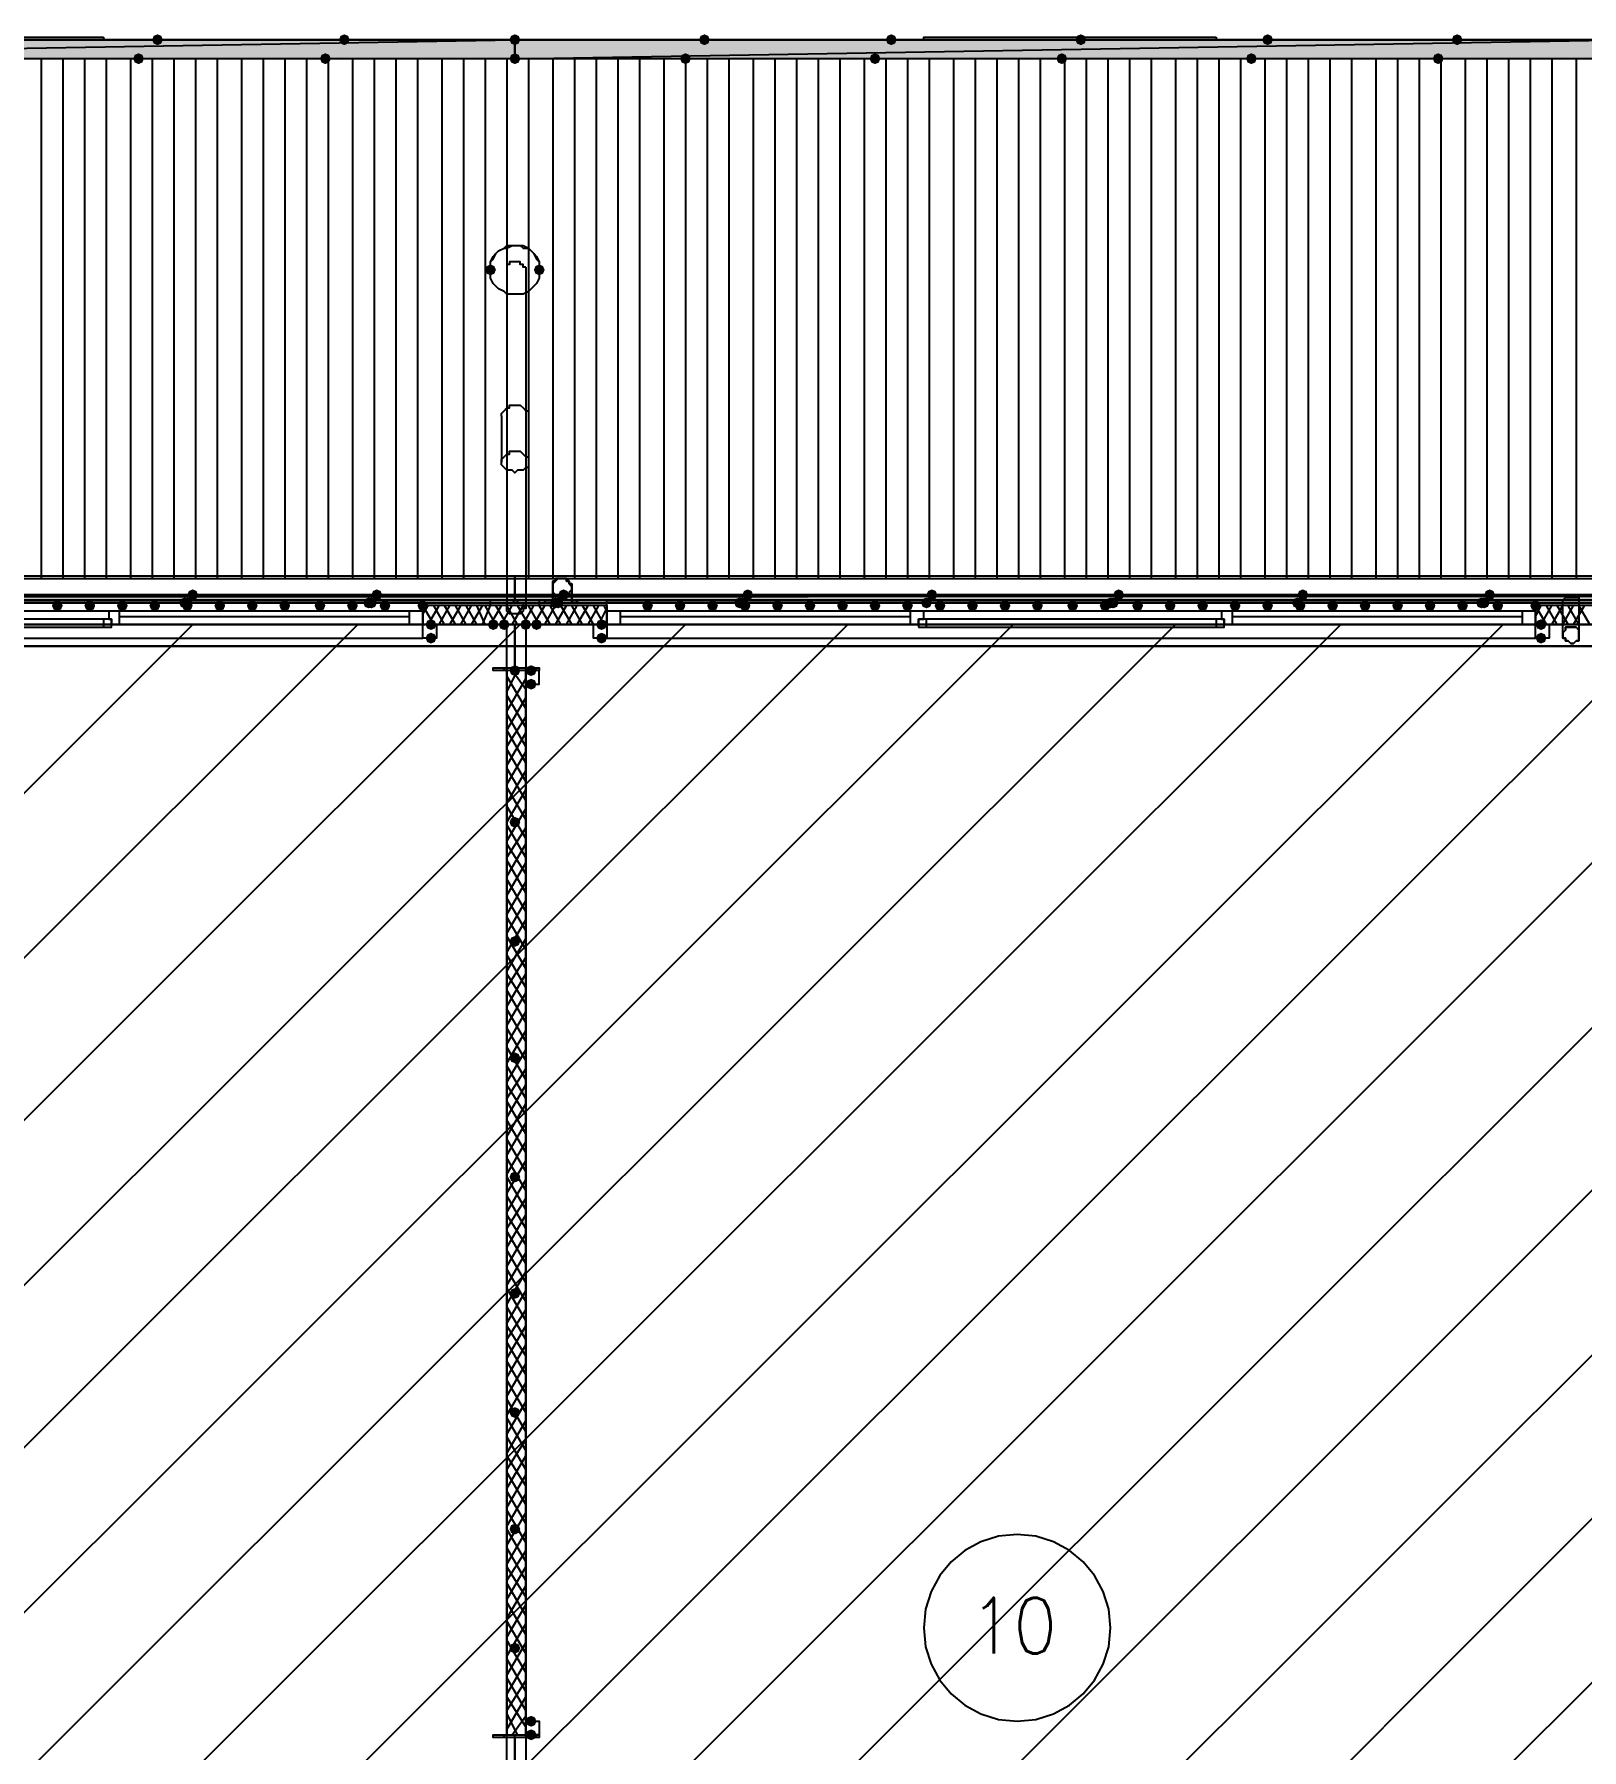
# Model space of a CAD drawing. Header units: millimetres. Extents: x 0 to 420, y 0 to 297.
# Drawn here: x 303.89 to 328.08, y 219.01 to 245.83 of the extents above; entities that cross this region are included whole.
import ezdxf

# ---------------------------------------------------------------- set-up
doc = ezdxf.new("R2010")
doc.units = ezdxf.units.MM
doc.layers.get('0').update_dxf_attribs({"linetype": 'CONTINUOUS'})
doc.styles.get("Standard").update_dxf_attribs({"font": 'STANDARD'})

msp = doc.modelspace()

# ---------------------------------------------------------------- hatches: boundary and pattern name
at = {"true_color": 0x000007}
h = msp.add_hatch(color=0, dxfattribs=at)
h.paths.add_polyline_path([(311.404, 245.448667), (294.005, 245.448667), (311.404, 245.745)], flags=0)
h.paths.add_polyline_path([(294.005, 245.448667), (311.404, 245.745), (294.005, 245.745)], flags=0)
at = {"true_color": 0x0000fe}
for points in [[(305.900667, 245.745), (305.875796, 245.685204), (305.816, 245.660333), (305.756204, 245.685204), (305.731333, 245.745), (305.756204, 245.804796), (305.816, 245.829667), (305.875796, 245.804796)], [(308.821667, 245.745), (308.796796, 245.685204), (308.737, 245.660333), (308.677204, 245.685204), (308.652333, 245.745), (308.677204, 245.804796), (308.737, 245.829667), (308.796796, 245.804796)], [(311.488667, 245.745), (311.463796, 245.685204), (311.404, 245.660333), (311.344204, 245.685204), (311.319333, 245.745), (311.344204, 245.804796), (311.404, 245.829667), (311.463796, 245.804796)], [(311.488667, 245.745), (311.463796, 245.685204), (311.404, 245.660333), (311.344204, 245.685204), (311.319333, 245.745), (311.344204, 245.804796), (311.404, 245.829667), (311.463796, 245.804796)], [(314.452, 245.745), (314.427129, 245.685204), (314.367333, 245.660333), (314.307538, 245.685204), (314.282667, 245.745), (314.307537, 245.804796), (314.367333, 245.829667), (314.427129, 245.804796)], [(317.373, 245.745), (317.348129, 245.685204), (317.288333, 245.660333), (317.228538, 245.685204), (317.203667, 245.745), (317.228537, 245.804796), (317.288333, 245.829667), (317.348129, 245.804796)], [(320.336333, 245.745), (320.311462, 245.685204), (320.251667, 245.660333), (320.191871, 245.685204), (320.167, 245.745), (320.191871, 245.804796), (320.251667, 245.829667), (320.311462, 245.804796)], [(323.257333, 245.745), (323.232462, 245.685204), (323.172667, 245.660333), (323.112871, 245.685204), (323.088, 245.745), (323.112871, 245.804796), (323.172667, 245.829667), (323.232462, 245.804796)], [(326.220667, 245.745), (326.195796, 245.685204), (326.136, 245.660333), (326.076204, 245.685204), (326.051333, 245.745), (326.076204, 245.804796), (326.136, 245.829667), (326.195796, 245.804796)], [(305.604333, 245.448667), (305.579462, 245.388871), (305.519667, 245.364), (305.459871, 245.388871), (305.435, 245.448667), (305.459871, 245.508462), (305.519667, 245.533333), (305.579462, 245.508463)], [(308.525333, 245.448667), (308.500463, 245.388871), (308.440667, 245.364), (308.380871, 245.388871), (308.356, 245.448667), (308.380871, 245.508462), (308.440667, 245.533333), (308.500462, 245.508463)], [(311.488667, 245.448667), (311.463796, 245.388871), (311.404, 245.364), (311.344204, 245.388871), (311.319333, 245.448667), (311.344204, 245.508462), (311.404, 245.533333), (311.463796, 245.508463)], [(314.155667, 245.448667), (314.130796, 245.388871), (314.071, 245.364), (314.011204, 245.388871), (313.986333, 245.448667), (314.011204, 245.508462), (314.071, 245.533333), (314.130796, 245.508463)], [(317.119, 245.448667), (317.094129, 245.388871), (317.034333, 245.364), (316.974538, 245.388871), (316.949667, 245.448667), (316.974537, 245.508462), (317.034333, 245.533333), (317.094129, 245.508463)], [(320.04, 245.448667), (320.015129, 245.388871), (319.955333, 245.364), (319.895538, 245.388871), (319.870667, 245.448667), (319.895537, 245.508462), (319.955333, 245.533333), (320.015129, 245.508463)], [(323.003333, 245.448667), (322.978462, 245.388871), (322.918667, 245.364), (322.858871, 245.388871), (322.834, 245.448667), (322.858871, 245.508462), (322.918667, 245.533333), (322.978462, 245.508463)], [(325.924333, 245.448667), (325.899462, 245.388871), (325.839667, 245.364), (325.779871, 245.388871), (325.755, 245.448667), (325.779871, 245.508462), (325.839667, 245.533333), (325.899462, 245.508463)], [(306.451, 237.066667), (306.426129, 237.006871), (306.366333, 236.982), (306.306537, 237.006871), (306.281667, 237.066667), (306.306537, 237.126462), (306.366333, 237.151333), (306.426129, 237.126463)], [(309.329667, 237.066667), (309.304796, 237.006871), (309.245, 236.982), (309.185204, 237.006871), (309.160333, 237.066667), (309.185204, 237.126462), (309.245, 237.151333), (309.304796, 237.126463)], [(312.250667, 237.066667), (312.225796, 237.006871), (312.166, 236.982), (312.106204, 237.006871), (312.081333, 237.066667), (312.106204, 237.126462), (312.166, 237.151333), (312.225796, 237.126463)], [(315.129333, 237.066667), (315.104462, 237.006871), (315.044667, 236.982), (314.984871, 237.006871), (314.96, 237.066667), (314.984871, 237.126462), (315.044667, 237.151333), (315.104462, 237.126463)], [(318.008, 237.066667), (317.983129, 237.006871), (317.923333, 236.982), (317.863538, 237.006871), (317.838667, 237.066667), (317.863537, 237.126462), (317.923333, 237.151333), (317.983129, 237.126463)], [(320.929, 237.066667), (320.904129, 237.006871), (320.844333, 236.982), (320.784537, 237.006871), (320.759667, 237.066667), (320.784537, 237.126462), (320.844333, 237.151333), (320.904129, 237.126463)], [(323.807667, 237.066667), (323.782796, 237.006871), (323.723, 236.982), (323.663204, 237.006871), (323.638333, 237.066667), (323.663204, 237.126462), (323.723, 237.151333), (323.782796, 237.126463)], [(326.728667, 237.066667), (326.703796, 237.006871), (326.644, 236.982), (326.584204, 237.006871), (326.559333, 237.066667), (326.584204, 237.126462), (326.644, 237.151333), (326.703796, 237.126463)], [(306.324, 236.939667), (306.299129, 236.879871), (306.239333, 236.855), (306.179537, 236.879871), (306.154667, 236.939667), (306.179537, 236.999462), (306.239333, 237.024333), (306.299129, 236.999463)], [(306.366333, 236.939667), (306.341462, 236.879871), (306.281667, 236.855), (306.221871, 236.879871), (306.197, 236.939667), (306.221871, 236.999462), (306.281667, 237.024333), (306.341462, 236.999463)], [(306.366333, 236.939667), (306.341462, 236.879871), (306.281667, 236.855), (306.221871, 236.879871), (306.197, 236.939667), (306.221871, 236.999462), (306.281667, 237.024333), (306.341462, 236.999463)], [(309.202667, 236.939667), (309.177796, 236.879871), (309.118, 236.855), (309.058204, 236.879871), (309.033333, 236.939667), (309.058204, 236.999462), (309.118, 237.024333), (309.177796, 236.999463)], [(309.245, 236.939667), (309.220129, 236.879871), (309.160333, 236.855), (309.100537, 236.879871), (309.075667, 236.939667), (309.100537, 236.999462), (309.160333, 237.024333), (309.220129, 236.999463)], [(309.245, 236.939667), (309.220129, 236.879871), (309.160333, 236.855), (309.100537, 236.879871), (309.075667, 236.939667), (309.100537, 236.999462), (309.160333, 237.024333), (309.220129, 236.999463)], [(312.123667, 236.939667), (312.098796, 236.879871), (312.039, 236.855), (311.979204, 236.879871), (311.954333, 236.939667), (311.979204, 236.999462), (312.039, 237.024333), (312.098796, 236.999463)], [(312.166, 236.939667), (312.141129, 236.879871), (312.081333, 236.855), (312.021538, 236.879871), (311.996667, 236.939667), (312.021537, 236.999462), (312.081333, 237.024333), (312.141129, 236.999463)], [(312.166, 236.939667), (312.141129, 236.879871), (312.081333, 236.855), (312.021538, 236.879871), (311.996667, 236.939667), (312.021537, 236.999462), (312.081333, 237.024333), (312.141129, 236.999463)], [(315.002333, 236.939667), (314.977462, 236.879871), (314.917667, 236.855), (314.857871, 236.879871), (314.833, 236.939667), (314.857871, 236.999462), (314.917667, 237.024333), (314.977462, 236.999463)], [(315.044667, 236.939667), (315.019796, 236.879871), (314.96, 236.855), (314.900204, 236.879871), (314.875333, 236.939667), (314.900204, 236.999462), (314.96, 237.024333), (315.019796, 236.999463)], [(315.044667, 236.939667), (315.019796, 236.879871), (314.96, 236.855), (314.900204, 236.879871), (314.875333, 236.939667), (314.900204, 236.999462), (314.96, 237.024333), (315.019796, 236.999463)], [(317.923333, 236.939667), (317.898462, 236.879871), (317.838667, 236.855), (317.778871, 236.879871), (317.754, 236.939667), (317.778871, 236.999462), (317.838667, 237.024333), (317.898462, 236.999463)], [(317.923333, 236.939667), (317.898462, 236.879871), (317.838667, 236.855), (317.778871, 236.879871), (317.754, 236.939667), (317.778871, 236.999462), (317.838667, 237.024333), (317.898462, 236.999463)], [(317.923333, 236.939667), (317.898462, 236.879871), (317.838667, 236.855), (317.778871, 236.879871), (317.754, 236.939667), (317.778871, 236.999462), (317.838667, 237.024333), (317.898462, 236.999463)], [(320.802, 236.939667), (320.777129, 236.879871), (320.717333, 236.855), (320.657537, 236.879871), (320.632667, 236.939667), (320.657537, 236.999462), (320.717333, 237.024333), (320.777129, 236.999463)], [(320.844333, 236.939667), (320.819462, 236.879871), (320.759667, 236.855), (320.699871, 236.879871), (320.675, 236.939667), (320.699871, 236.999462), (320.759667, 237.024333), (320.819462, 236.999463)], [(320.844333, 236.939667), (320.819462, 236.879871), (320.759667, 236.855), (320.699871, 236.879871), (320.675, 236.939667), (320.699871, 236.999462), (320.759667, 237.024333), (320.819462, 236.999463)], [(323.723, 236.939667), (323.698129, 236.879871), (323.638333, 236.855), (323.578538, 236.879871), (323.553667, 236.939667), (323.578537, 236.999462), (323.638333, 237.024333), (323.698129, 236.999463)], [(323.723, 236.939667), (323.698129, 236.879871), (323.638333, 236.855), (323.578538, 236.879871), (323.553667, 236.939667), (323.578537, 236.999462), (323.638333, 237.024333), (323.698129, 236.999463)], [(323.723, 236.939667), (323.698129, 236.879871), (323.638333, 236.855), (323.578538, 236.879871), (323.553667, 236.939667), (323.578537, 236.999462), (323.638333, 237.024333), (323.698129, 236.999463)], [(326.601667, 236.939667), (326.576796, 236.879871), (326.517, 236.855), (326.457204, 236.879871), (326.432333, 236.939667), (326.457204, 236.999462), (326.517, 237.024333), (326.576796, 236.999463)], [(326.601667, 236.939667), (326.576796, 236.879871), (326.517, 236.855), (326.457204, 236.879871), (326.432333, 236.939667), (326.457204, 236.999462), (326.517, 237.024333), (326.576796, 236.999463)], [(326.644, 236.939667), (326.619129, 236.879871), (326.559333, 236.855), (326.499537, 236.879871), (326.474667, 236.939667), (326.499537, 236.999462), (326.559333, 237.024333), (326.619129, 236.999463)]]:
    msp.add_hatch(color=0, dxfattribs=at).paths.add_polyline_path(points, flags=0)
at = {"true_color": 0x000007}
h = msp.add_hatch(color=0, dxfattribs=at)
h.paths.add_polyline_path([(328.803, 245.448667), (311.404, 245.448667), (328.803, 245.745)], flags=0)
h.paths.add_polyline_path([(311.404, 245.448667), (328.803, 245.745), (311.404, 245.745)], flags=0)
for points in [[(311.107667, 242.146667), (311.082796, 242.086871), (311.023, 242.062), (310.963204, 242.086871), (310.938333, 242.146667), (310.963204, 242.206462), (311.023, 242.231333), (311.082796, 242.206463)], [(311.869667, 242.146667), (311.844796, 242.086871), (311.785, 242.062), (311.725204, 242.086871), (311.700333, 242.146667), (311.725204, 242.206462), (311.785, 242.231333), (311.844796, 242.206463)], [(304.334333, 236.897333), (304.309463, 236.837537), (304.249667, 236.812667), (304.189871, 236.837537), (304.165, 236.897333), (304.189871, 236.957129), (304.249667, 236.982), (304.309462, 236.957129)], [(304.842333, 236.897333), (304.817462, 236.837537), (304.757667, 236.812667), (304.697871, 236.837537), (304.673, 236.897333), (304.697871, 236.957129), (304.757667, 236.982), (304.817462, 236.957129)], [(305.350333, 236.897333), (305.325462, 236.837537), (305.265667, 236.812667), (305.205871, 236.837537), (305.181, 236.897333), (305.205871, 236.957129), (305.265667, 236.982), (305.325462, 236.957129)], [(305.858333, 236.897333), (305.833463, 236.837537), (305.773667, 236.812667), (305.713871, 236.837537), (305.689, 236.897333), (305.713871, 236.957129), (305.773667, 236.982), (305.833462, 236.957129)], [(306.366333, 236.897333), (306.341462, 236.837537), (306.281667, 236.812667), (306.221871, 236.837537), (306.197, 236.897333), (306.221871, 236.957129), (306.281667, 236.982), (306.341462, 236.957129)], [(306.874333, 236.897333), (306.849462, 236.837537), (306.789667, 236.812667), (306.729871, 236.837537), (306.705, 236.897333), (306.729871, 236.957129), (306.789667, 236.982), (306.849462, 236.957129)], [(307.382333, 236.897333), (307.357462, 236.837537), (307.297667, 236.812667), (307.237871, 236.837537), (307.213, 236.897333), (307.237871, 236.957129), (307.297667, 236.982), (307.357462, 236.957129)], [(307.890333, 236.897333), (307.865463, 236.837537), (307.805667, 236.812667), (307.745871, 236.837537), (307.721, 236.897333), (307.745871, 236.957129), (307.805667, 236.982), (307.865462, 236.957129)], [(308.440667, 236.897333), (308.415796, 236.837537), (308.356, 236.812667), (308.296204, 236.837537), (308.271333, 236.897333), (308.296204, 236.957129), (308.356, 236.982), (308.415796, 236.957129)], [(308.948667, 236.897333), (308.923796, 236.837537), (308.864, 236.812667), (308.804204, 236.837537), (308.779333, 236.897333), (308.804204, 236.957129), (308.864, 236.982), (308.923796, 236.957129)], [(309.456667, 236.897333), (309.431796, 236.837537), (309.372, 236.812667), (309.312204, 236.837537), (309.287333, 236.897333), (309.312204, 236.957129), (309.372, 236.982), (309.431796, 236.957129)], [(310.049333, 236.897333), (310.024462, 236.837537), (309.964667, 236.812667), (309.904871, 236.837537), (309.88, 236.897333), (309.904871, 236.957129), (309.964667, 236.982), (310.024462, 236.957129)], [(313.563, 236.897333), (313.538129, 236.837537), (313.478333, 236.812667), (313.418537, 236.837537), (313.393667, 236.897333), (313.418537, 236.957129), (313.478333, 236.982), (313.538129, 236.957129)], [(314.071, 236.897333), (314.046129, 236.837537), (313.986333, 236.812667), (313.926537, 236.837537), (313.901667, 236.897333), (313.926537, 236.957129), (313.986333, 236.982), (314.046129, 236.957129)], [(314.579, 236.897333), (314.554129, 236.837537), (314.494333, 236.812667), (314.434537, 236.837537), (314.409667, 236.897333), (314.434537, 236.957129), (314.494333, 236.982), (314.554129, 236.957129)], [(315.087, 236.897333), (315.062129, 236.837537), (315.002333, 236.812667), (314.942538, 236.837537), (314.917667, 236.897333), (314.942537, 236.957129), (315.002333, 236.982), (315.062129, 236.957129)], [(315.595, 236.897333), (315.570129, 236.837537), (315.510333, 236.812667), (315.450538, 236.837537), (315.425667, 236.897333), (315.450537, 236.957129), (315.510333, 236.982), (315.570129, 236.957129)], [(316.103, 236.897333), (316.078129, 236.837537), (316.018333, 236.812667), (315.958538, 236.837537), (315.933667, 236.897333), (315.958537, 236.957129), (316.018333, 236.982), (316.078129, 236.957129)], [(316.611, 236.897333), (316.586129, 236.837537), (316.526333, 236.812667), (316.466537, 236.837537), (316.441667, 236.897333), (316.466537, 236.957129), (316.526333, 236.982), (316.586129, 236.957129)], [(317.119, 236.897333), (317.094129, 236.837537), (317.034333, 236.812667), (316.974538, 236.837537), (316.949667, 236.897333), (316.974537, 236.957129), (317.034333, 236.982), (317.094129, 236.957129)], [(317.627, 236.897333), (317.602129, 236.837537), (317.542333, 236.812667), (317.482538, 236.837537), (317.457667, 236.897333), (317.482537, 236.957129), (317.542333, 236.982), (317.602129, 236.957129)], [(318.135, 236.897333), (318.110129, 236.837537), (318.050333, 236.812667), (317.990538, 236.837537), (317.965667, 236.897333), (317.990537, 236.957129), (318.050333, 236.982), (318.110129, 236.957129)], [(318.643, 236.897333), (318.618129, 236.837537), (318.558333, 236.812667), (318.498538, 236.837537), (318.473667, 236.897333), (318.498537, 236.957129), (318.558333, 236.982), (318.618129, 236.957129)], [(319.151, 236.897333), (319.126129, 236.837537), (319.066333, 236.812667), (319.006537, 236.837537), (318.981667, 236.897333), (319.006537, 236.957129), (319.066333, 236.982), (319.126129, 236.957129)], [(319.659, 236.897333), (319.634129, 236.837537), (319.574333, 236.812667), (319.514537, 236.837537), (319.489667, 236.897333), (319.514537, 236.957129), (319.574333, 236.982), (319.634129, 236.957129)], [(320.209333, 236.897333), (320.184463, 236.837537), (320.124667, 236.812667), (320.064871, 236.837537), (320.04, 236.897333), (320.064871, 236.957129), (320.124667, 236.982), (320.184462, 236.957129)], [(320.717333, 236.897333), (320.692462, 236.837537), (320.632667, 236.812667), (320.572871, 236.837537), (320.548, 236.897333), (320.572871, 236.957129), (320.632667, 236.982), (320.692462, 236.957129)], [(321.225333, 236.897333), (321.200462, 236.837537), (321.140667, 236.812667), (321.080871, 236.837537), (321.056, 236.897333), (321.080871, 236.957129), (321.140667, 236.982), (321.200462, 236.957129)], [(321.733333, 236.897333), (321.708463, 236.837537), (321.648667, 236.812667), (321.588871, 236.837537), (321.564, 236.897333), (321.588871, 236.957129), (321.648667, 236.982), (321.708462, 236.957129)], [(322.241333, 236.897333), (322.216462, 236.837537), (322.156667, 236.812667), (322.096871, 236.837537), (322.072, 236.897333), (322.096871, 236.957129), (322.156667, 236.982), (322.216462, 236.957129)], [(322.749333, 236.897333), (322.724462, 236.837537), (322.664667, 236.812667), (322.604871, 236.837537), (322.58, 236.897333), (322.604871, 236.957129), (322.664667, 236.982), (322.724462, 236.957129)], [(323.257333, 236.897333), (323.232462, 236.837537), (323.172667, 236.812667), (323.112871, 236.837537), (323.088, 236.897333), (323.112871, 236.957129), (323.172667, 236.982), (323.232462, 236.957129)], [(323.765333, 236.897333), (323.740463, 236.837537), (323.680667, 236.812667), (323.620871, 236.837537), (323.596, 236.897333), (323.620871, 236.957129), (323.680667, 236.982), (323.740462, 236.957129)], [(324.273333, 236.897333), (324.248462, 236.837537), (324.188667, 236.812667), (324.128871, 236.837537), (324.104, 236.897333), (324.128871, 236.957129), (324.188667, 236.982), (324.248462, 236.957129)], [(324.781333, 236.897333), (324.756463, 236.837537), (324.696667, 236.812667), (324.636871, 236.837537), (324.612, 236.897333), (324.636871, 236.957129), (324.696667, 236.982), (324.756462, 236.957129)], [(325.289333, 236.897333), (325.264462, 236.837537), (325.204667, 236.812667), (325.144871, 236.837537), (325.12, 236.897333), (325.144871, 236.957129), (325.204667, 236.982), (325.264462, 236.957129)], [(325.797333, 236.897333), (325.772462, 236.837537), (325.712667, 236.812667), (325.652871, 236.837537), (325.628, 236.897333), (325.652871, 236.957129), (325.712667, 236.982), (325.772462, 236.957129)], [(326.305333, 236.897333), (326.280463, 236.837537), (326.220667, 236.812667), (326.160871, 236.837537), (326.136, 236.897333), (326.160871, 236.957129), (326.220667, 236.982), (326.280462, 236.957129)], [(326.855667, 236.897333), (326.830796, 236.837537), (326.771, 236.812667), (326.711204, 236.837537), (326.686333, 236.897333), (326.711204, 236.957129), (326.771, 236.982), (326.830796, 236.957129)], [(327.448333, 236.897333), (327.423463, 236.837537), (327.363667, 236.812667), (327.303871, 236.837537), (327.279, 236.897333), (327.303871, 236.957129), (327.363667, 236.982), (327.423462, 236.957129)], [(310.176333, 236.601), (310.151462, 236.541204), (310.091667, 236.516333), (310.031871, 236.541204), (310.007, 236.601), (310.031871, 236.660796), (310.091667, 236.685667), (310.151462, 236.660796)], [(311.15, 236.601), (311.125129, 236.541204), (311.065333, 236.516333), (311.005538, 236.541204), (310.980667, 236.601), (311.005537, 236.660796), (311.065333, 236.685667), (311.125129, 236.660796)], [(311.319333, 236.601), (311.294462, 236.541204), (311.234667, 236.516333), (311.174871, 236.541204), (311.15, 236.601), (311.174871, 236.660796), (311.234667, 236.685667), (311.294462, 236.660796)], [(311.658, 236.601), (311.633129, 236.541204), (311.573333, 236.516333), (311.513537, 236.541204), (311.488667, 236.601), (311.513537, 236.660796), (311.573333, 236.685667), (311.633129, 236.660796)], [(311.827333, 236.601), (311.802462, 236.541204), (311.742667, 236.516333), (311.682871, 236.541204), (311.658, 236.601), (311.682871, 236.660796), (311.742667, 236.685667), (311.802462, 236.660796)], [(312.843333, 236.601), (312.818463, 236.541204), (312.758667, 236.516333), (312.698871, 236.541204), (312.674, 236.601), (312.698871, 236.660796), (312.758667, 236.685667), (312.818462, 236.660796)], [(327.533, 236.601), (327.508129, 236.541204), (327.448333, 236.516333), (327.388537, 236.541204), (327.363667, 236.601), (327.388537, 236.660796), (327.448333, 236.685667), (327.508129, 236.660796)], [(310.176333, 236.389333), (310.151462, 236.329537), (310.091667, 236.304667), (310.031871, 236.329537), (310.007, 236.389333), (310.031871, 236.449129), (310.091667, 236.474), (310.151462, 236.449129)], [(312.843333, 236.389333), (312.818463, 236.329537), (312.758667, 236.304667), (312.698871, 236.329537), (312.674, 236.389333), (312.698871, 236.449129), (312.758667, 236.474), (312.818462, 236.449129)], [(327.533, 236.389333), (327.508129, 236.329537), (327.448333, 236.304667), (327.388537, 236.329537), (327.363667, 236.389333), (327.388537, 236.449129), (327.448333, 236.474), (327.508129, 236.449129)], [(311.488667, 235.881333), (311.463796, 235.821537), (311.404, 235.796667), (311.344204, 235.821537), (311.319333, 235.881333), (311.344204, 235.941129), (311.404, 235.966), (311.463796, 235.941129)], [(311.742667, 235.881333), (311.717796, 235.821537), (311.658, 235.796667), (311.598204, 235.821537), (311.573333, 235.881333), (311.598204, 235.941129), (311.658, 235.966), (311.717796, 235.941129)], [(311.742667, 235.669667), (311.717796, 235.609871), (311.658, 235.585), (311.598204, 235.609871), (311.573333, 235.669667), (311.598204, 235.729462), (311.658, 235.754333), (311.717796, 235.729463)], [(311.488667, 233.510667), (311.463796, 233.450871), (311.404, 233.426), (311.344204, 233.450871), (311.319333, 233.510667), (311.344204, 233.570462), (311.404, 233.595333), (311.463796, 233.570463)], [(311.488667, 231.648), (311.463796, 231.588204), (311.404, 231.563333), (311.344204, 231.588204), (311.319333, 231.648), (311.344204, 231.707796), (311.404, 231.732667), (311.463796, 231.707796)], [(311.488667, 229.827667), (311.463796, 229.767871), (311.404, 229.743), (311.344204, 229.767871), (311.319333, 229.827667), (311.344204, 229.887462), (311.404, 229.912333), (311.463796, 229.887463)], [(311.488667, 227.965), (311.463796, 227.905204), (311.404, 227.880333), (311.344204, 227.905204), (311.319333, 227.965), (311.344204, 228.024796), (311.404, 228.049667), (311.463796, 228.024796)], [(311.488667, 226.144667), (311.463796, 226.084871), (311.404, 226.06), (311.344204, 226.084871), (311.319333, 226.144667), (311.344204, 226.204462), (311.404, 226.229333), (311.463796, 226.204463)], [(311.488667, 224.282), (311.463796, 224.222204), (311.404, 224.197333), (311.344204, 224.222204), (311.319333, 224.282), (311.344204, 224.341796), (311.404, 224.366667), (311.463796, 224.341796)], [(311.488667, 222.461667), (311.463796, 222.401871), (311.404, 222.377), (311.344204, 222.401871), (311.319333, 222.461667), (311.344204, 222.521462), (311.404, 222.546333), (311.463796, 222.521463)], [(311.488667, 220.599), (311.463796, 220.539204), (311.404, 220.514333), (311.344204, 220.539204), (311.319333, 220.599), (311.344204, 220.658796), (311.404, 220.683667), (311.463796, 220.658796)], [(311.742667, 219.456), (311.717796, 219.396204), (311.658, 219.371333), (311.598204, 219.396204), (311.573333, 219.456), (311.598204, 219.515796), (311.658, 219.540667), (311.717796, 219.515796)], [(311.742667, 219.244333), (311.717796, 219.184537), (311.658, 219.159667), (311.598204, 219.184537), (311.573333, 219.244333), (311.598204, 219.304129), (311.658, 219.329), (311.717796, 219.304129)]]:
    msp.add_hatch(color=0, dxfattribs=at).paths.add_polyline_path(points, flags=0)
h = msp.add_hatch(color=0, dxfattribs=at)
h.paths.add_polyline_path([(119.507, 237.066667), (381.550333, 237.066667), (119.507, 236.939667)], flags=0)
h.paths.add_polyline_path([(381.550333, 237.066667), (119.507, 236.939667), (381.550333, 236.939667)], flags=0)

# ---------------------------------------------------------------- linework, layer by layer
at = {"color": 0, "true_color": 0x000007}
for points in [[(363.558667, 245.745), (363.558667, 245.448667), (346.202, 245.448667), (346.202, 245.745), (346.202, 245.448667), (328.803, 245.448667), (328.803, 245.745), (328.803, 245.448667), (311.404, 245.448667), (311.404, 245.745), (311.404, 245.448667), (294.005, 245.448667), (294.005, 245.745), (276.648333, 245.745), (276.648333, 245.448667), (294.005, 245.448667), (294.005, 245.745), (311.404, 245.745), (328.803, 245.745), (346.202, 245.745)], [(311.404, 245.448667), (294.005, 245.448667), (311.404, 245.745)], [(294.005, 245.448667), (311.404, 245.745), (294.005, 245.745)], [(304.969333, 245.787333), (304.969333, 245.745), (300.439667, 245.745), (300.439667, 245.787333)], [(328.803, 245.448667), (311.404, 245.448667), (328.803, 245.745)], [(311.404, 245.448667), (328.803, 245.745), (311.404, 245.745)], [(322.368333, 245.787333), (322.368333, 245.745), (317.796333, 245.745), (317.796333, 245.787333)], [(381.550333, 244.898333), (381.550333, 245.448667), (119.507, 245.448667), (119.507, 244.898333), (119.507, 237.871), (119.507, 237.320667), (381.550333, 237.320667), (381.550333, 237.871)], [(311.488667, 241.765667), (311.404, 241.765667), (311.361667, 241.765667), (311.277, 241.765667), (311.234667, 241.808), (311.15, 241.850333), (311.107667, 241.892667), (311.065333, 241.935), (311.023, 242.019667), (311.023, 242.062), (311.023, 242.146667), (311.023, 242.189), (311.023, 242.273667), (311.065333, 242.316), (311.107667, 242.400667), (311.15, 242.443), (311.234667, 242.485333), (311.277, 242.485333), (311.361667, 242.527667), (311.404, 242.527667), (311.488667, 242.527667), (311.531, 242.485333), (311.615667, 242.485333), (311.658, 242.443), (311.700333, 242.400667), (311.742667, 242.316), (311.785, 242.273667), (311.785, 242.189), (311.785, 242.146667), (311.785, 242.062), (311.785, 242.019667), (311.742667, 241.935), (311.700333, 241.892667), (311.658, 241.850333), (311.615667, 241.808), (311.531, 241.765667)], [(311.446333, 239.014), (311.404, 238.971667), (311.361667, 239.014), (311.319333, 239.014), (311.277, 239.014), (311.234667, 239.056333), (311.192333, 239.098667), (311.192333, 239.141), (311.192333, 239.183333), (311.234667, 239.225667), (311.277, 239.268), (311.319333, 239.268), (311.319333, 239.310333), (311.361667, 239.310333), (311.404, 239.310333), (311.446333, 239.310333), (311.488667, 239.310333), (311.531, 239.268), (311.573333, 239.225667), (311.615667, 239.225667), (311.615667, 239.183333), (311.615667, 239.141), (311.615667, 239.098667), (311.615667, 239.056333), (311.573333, 239.056333), (311.531, 239.014), (311.488667, 239.014)], [(311.404, 236.982), (294.005, 236.982), (294.005, 237.363), (311.404, 237.363)], [(328.803, 236.982), (311.404, 236.982), (311.404, 237.363), (328.803, 237.363)], [(311.869667, 236.939667), (311.869667, 236.982), (311.996667, 236.982), (311.996667, 237.193667), (311.996667, 237.236), (311.996667, 237.278333), (312.039, 237.278333), (312.039, 237.320667), (312.081333, 237.320667), (312.123667, 237.320667), (312.166, 237.320667), (312.208333, 237.320667), (312.250667, 237.278333), (312.250667, 237.236), (312.293, 237.236), (312.293, 237.193667), (312.293, 236.982), (312.377667, 236.982), (312.377667, 236.939667), (312.293, 236.939667), (312.293, 237.193667), (312.250667, 237.236), (312.250667, 237.278333), (312.208333, 237.278333), (312.208333, 237.320667), (312.166, 237.320667), (312.123667, 237.320667), (312.081333, 237.320667), (312.039, 237.278333), (311.996667, 237.236), (311.996667, 237.193667), (311.996667, 236.939667), (311.869667, 236.939667), (311.869667, 236.982), (311.996667, 236.982), (311.996667, 237.193667), (311.996667, 237.236), (311.996667, 237.278333), (312.039, 237.278333), (312.039, 237.320667), (312.081333, 237.320667), (312.123667, 237.320667), (312.166, 237.320667), (312.208333, 237.320667), (312.250667, 237.278333), (312.250667, 237.236), (312.293, 237.236), (312.293, 237.193667), (312.293, 236.982), (312.377667, 236.982), (312.377667, 236.939667), (312.293, 236.939667), (312.293, 237.193667), (312.250667, 237.236), (312.250667, 237.278333), (312.208333, 237.278333), (312.208333, 237.320667), (312.166, 237.320667), (312.123667, 237.320667), (312.081333, 237.320667), (312.039, 237.278333), (311.996667, 237.236), (311.996667, 237.193667), (311.996667, 236.939667), (311.869667, 236.939667), (311.996667, 236.939667), (311.996667, 237.193667), (311.996667, 237.236), (312.039, 237.278333), (312.081333, 237.320667), (312.123667, 237.320667), (312.166, 237.320667), (312.208333, 237.320667), (312.208333, 237.278333), (312.250667, 237.278333), (312.250667, 237.236), (312.293, 237.193667), (312.293, 236.939667), (312.377667, 236.939667), (312.377667, 236.982), (312.293, 236.982), (312.293, 237.193667), (312.293, 237.236), (312.250667, 237.236), (312.250667, 237.278333), (312.208333, 237.320667), (312.166, 237.320667), (312.123667, 237.320667), (312.081333, 237.320667), (312.039, 237.320667), (312.039, 237.278333), (311.996667, 237.278333), (311.996667, 237.236), (311.996667, 237.193667), (311.996667, 236.982), (311.869667, 236.982)], [(312.293, 237.193667), (312.293, 237.151333), (312.250667, 237.109), (312.250667, 237.066667), (312.208333, 237.066667), (312.208333, 237.024333), (312.166, 237.024333), (312.123667, 237.024333), (312.081333, 237.024333), (312.039, 237.066667), (311.996667, 237.109), (311.996667, 237.151333), (311.996667, 237.193667), (311.996667, 237.236), (312.039, 237.278333), (312.081333, 237.320667), (312.123667, 237.320667), (312.166, 237.320667), (312.208333, 237.320667), (312.208333, 237.278333), (312.250667, 237.278333), (312.250667, 237.236)], [(311.996667, 237.193667), (311.996667, 237.236), (312.039, 237.278333), (312.081333, 237.320667), (312.123667, 237.320667), (312.166, 237.320667), (312.208333, 237.320667), (312.208333, 237.278333), (312.250667, 237.278333), (312.250667, 237.236), (312.293, 237.193667), (312.293, 237.151333), (312.250667, 237.109), (312.250667, 237.066667), (312.208333, 237.066667), (312.208333, 237.024333), (312.166, 237.024333), (312.123667, 237.024333), (312.081333, 237.024333), (312.039, 237.066667), (311.996667, 237.109), (311.996667, 237.151333)], [(119.507, 237.066667), (381.550333, 237.066667), (119.507, 236.939667)], [(381.550333, 237.066667), (119.507, 236.939667), (381.550333, 236.939667)], [(119.507, 237.066667), (119.507, 236.939667), (381.550333, 236.939667), (381.550333, 237.066667)], [(309.964667, 236.601), (309.964667, 236.812667)], [(311.446333, 236.770333), (311.404, 236.770333), (311.361667, 236.770333), (311.319333, 236.770333), (311.277, 236.812667), (311.277, 236.855), (311.277, 236.897333), (311.277, 236.939667), (311.319333, 236.939667), (311.361667, 236.939667), (311.404, 236.982), (311.446333, 236.982), (311.446333, 236.939667), (311.488667, 236.939667), (311.531, 236.939667), (311.531, 236.897333), (311.573333, 236.855), (311.531, 236.855), (311.531, 236.812667), (311.488667, 236.770333)], [(312.843333, 236.601), (312.843333, 236.812667)], [(327.363667, 236.601), (327.363667, 236.812667)], [(327.787, 236.982), (327.829333, 237.024333), (327.871667, 237.024333), (327.914, 237.024333), (327.956333, 237.024333), (327.998667, 237.024333), (328.041, 237.024333), (328.041, 236.982), (327.998667, 236.982), (327.956333, 236.982), (327.914, 236.982), (327.871667, 236.982), (327.829333, 236.982)], [(392.938, 236.601), (258.868333, 236.601), (258.868333, 205.613), (242.189, 205.613), (242.189, 236.601), (108.161667, 236.601), (108.161667, 119.972667), (242.189, 119.972667), (242.189, 150.960667), (258.868333, 150.960667), (258.868333, 119.972667), (392.938, 119.972667)], [(305.096333, 236.685667), (304.969333, 236.685667), (304.969333, 236.558667), (305.096333, 236.558667)], [(309.964667, 236.601), (310.176333, 236.601), (310.176333, 236.389333), (309.964667, 236.389333), (309.964667, 236.601), (310.176333, 236.601), (310.176333, 236.389333), (309.964667, 236.389333)], [(311.785, 235.881333), (311.065333, 235.881333), (311.065333, 235.923667), (311.404, 235.923667), (311.404, 236.601), (311.065333, 236.601), (311.785, 236.601), (311.404, 236.601), (311.404, 235.923667), (311.785, 235.923667)], [(312.631667, 236.601), (312.843333, 236.601), (312.843333, 236.389333), (312.631667, 236.389333), (312.631667, 236.601), (312.843333, 236.601), (312.843333, 236.389333), (312.631667, 236.389333)], [(317.711667, 236.558667), (317.838667, 236.558667), (317.838667, 236.685667), (317.711667, 236.685667)], [(322.495333, 236.685667), (322.368333, 236.685667), (322.368333, 236.558667), (322.495333, 236.558667)], [(327.363667, 236.601), (327.575333, 236.601), (327.575333, 236.389333), (327.363667, 236.389333), (327.363667, 236.601), (327.575333, 236.601), (327.575333, 236.389333), (327.363667, 236.389333)], [(327.787, 236.431667), (327.787, 236.389333), (327.829333, 236.389333), (327.829333, 236.347), (327.871667, 236.347), (327.914, 236.304667), (327.956333, 236.304667), (327.998667, 236.347), (328.041, 236.347), (328.041, 236.389333), (328.041, 236.431667), (328.041, 236.474), (328.041, 236.516333), (327.998667, 236.558667), (327.956333, 236.558667), (327.914, 236.558667), (327.871667, 236.558667), (327.829333, 236.558667), (327.829333, 236.516333), (327.787, 236.474), (327.787, 236.431667), (327.787, 236.474), (327.829333, 236.516333), (327.829333, 236.558667), (327.871667, 236.558667), (327.914, 236.558667), (327.956333, 236.558667), (327.998667, 236.558667), (328.041, 236.516333), (328.041, 236.474), (328.041, 236.431667), (328.041, 236.389333), (328.041, 236.347), (327.998667, 236.347), (327.956333, 236.304667), (327.914, 236.304667), (327.871667, 236.347), (327.829333, 236.347), (327.829333, 236.389333), (327.787, 236.389333)], [(328.041, 236.431667), (328.041, 236.389333), (328.041, 236.347), (327.998667, 236.347), (327.956333, 236.304667), (327.914, 236.304667), (327.871667, 236.347), (327.829333, 236.347), (327.829333, 236.389333), (327.787, 236.389333), (327.787, 236.431667), (327.787, 236.474), (327.829333, 236.516333), (327.829333, 236.558667), (327.871667, 236.558667), (327.914, 236.558667), (327.956333, 236.558667), (327.998667, 236.558667), (328.041, 236.516333), (328.041, 236.474)], [(242.189, 236.262333), (242.189, 205.613), (258.868333, 205.613), (258.868333, 236.262333), (392.557, 236.262333), (392.557, 120.311333), (258.868333, 120.311333), (258.868333, 150.960667), (242.189, 150.960667), (242.189, 120.311333), (108.500333, 120.311333), (108.500333, 236.262333)], [(311.573333, 219.244333), (311.573333, 235.881333), (311.277, 235.881333), (311.277, 219.244333)], [(311.785, 235.881333), (311.573333, 235.881333), (311.573333, 235.669667), (311.785, 235.669667), (311.785, 235.881333), (311.573333, 235.881333), (311.573333, 235.669667), (311.785, 235.669667)], [(311.785, 219.244333), (311.573333, 219.244333), (311.573333, 219.456), (311.785, 219.456), (311.785, 219.244333), (311.573333, 219.244333), (311.573333, 219.456), (311.785, 219.456)], [(311.785, 218.482333), (311.065333, 218.482333), (311.065333, 218.524667), (311.404, 218.524667), (311.404, 219.202), (311.065333, 219.202), (311.065333, 219.244333), (311.785, 219.244333), (311.785, 219.202), (311.404, 219.202), (311.404, 218.524667), (311.785, 218.524667)]]:
    msp.add_lwpolyline(points, close=True, dxfattribs=at)
for points in [[(311.404, 245.745), (294.005, 245.745)], [(300.439667, 245.745), (300.439667, 245.787333), (304.969333, 245.787333)], [(328.803, 245.745), (311.404, 245.745)], [(317.796333, 245.745), (317.796333, 245.787333), (322.368333, 245.787333)], [(311.023, 242.146667), (311.023, 242.231333), (311.023, 242.273667), (311.065333, 242.358333), (311.107667, 242.400667), (311.15, 242.443), (311.234667, 242.485333), (311.277, 242.527667), (311.361667, 242.527667), (311.404, 242.527667), (311.488667, 242.527667), (311.531, 242.527667), (311.615667, 242.485333), (311.658, 242.443), (311.700333, 242.400667), (311.742667, 242.358333), (311.785, 242.273667), (311.785, 242.231333), (311.785, 242.146667)], [(311.573333, 242.189), (311.531, 242.189), (311.531, 242.231333), (311.488667, 242.231333), (311.488667, 242.273667), (311.446333, 242.273667), (311.404, 242.273667), (311.361667, 242.273667), (311.319333, 242.273667), (311.319333, 242.231333), (311.277, 242.231333), (311.277, 242.189)], [(311.277, 242.189), (311.277, 236.855)], [(311.573333, 242.189), (311.573333, 236.855)], [(311.192333, 239.860667), (311.192333, 239.903), (311.234667, 239.945333), (311.277, 239.987667), (311.319333, 239.987667), (311.319333, 240.03), (311.361667, 240.03), (311.404, 240.03), (311.446333, 240.03), (311.488667, 240.03), (311.531, 239.987667), (311.573333, 239.945333), (311.615667, 239.945333), (311.615667, 239.903), (311.615667, 239.860667)], [(311.192333, 239.860667), (311.192333, 239.141)], [(311.615667, 239.860667), (311.615667, 239.141)], [(119.507, 236.939667), (381.550333, 236.939667), (119.507, 236.939667), (381.550333, 236.939667)], [(119.507, 236.939667), (381.550333, 236.939667)], [(119.507, 236.939667), (381.550333, 236.939667)], [(295.486667, 236.897333), (295.486667, 236.982), (309.964667, 236.982), (309.964667, 236.897333)], [(305.054, 236.812667), (300.397333, 236.812667)], [(305.138667, 236.812667), (305.054, 236.812667), (305.054, 236.685667), (305.096333, 236.685667), (305.096333, 236.601), (305.138667, 236.601)], [(305.138667, 236.601), (305.223333, 236.601), (305.223333, 236.812667), (305.138667, 236.812667)], [(309.753, 236.812667), (305.223333, 236.812667)], [(309.964667, 236.812667), (309.753, 236.812667), (309.753, 236.601), (309.964667, 236.601)], [(309.964667, 236.770333), (310.049333, 236.897333)], [(310.134, 236.601), (309.964667, 236.897333)], [(309.964667, 236.897333), (309.964667, 236.812667), (309.964667, 236.601)], [(309.964667, 236.897333), (309.964667, 236.812667)], [(312.843333, 236.897333), (309.964667, 236.897333)], [(310.049333, 236.601), (310.218667, 236.897333)], [(310.303333, 236.601), (310.134, 236.897333)], [(310.218667, 236.601), (310.388, 236.897333)], [(310.472667, 236.601), (310.303333, 236.897333)], [(310.388, 236.601), (310.557333, 236.897333)], [(310.642, 236.601), (310.472667, 236.897333)], [(310.557333, 236.601), (310.726667, 236.897333)], [(310.811333, 236.601), (310.642, 236.897333)], [(310.726667, 236.601), (310.896, 236.897333)], [(310.938333, 236.601), (310.811333, 236.897333)], [(310.896, 236.601), (311.023, 236.897333)], [(311.107667, 236.601), (310.938333, 236.897333)], [(311.785, 236.982), (311.742667, 236.982), (311.700333, 236.982), (311.658, 236.982), (311.615667, 236.982), (311.531, 236.982), (311.488667, 236.982), (311.404, 236.982), (311.361667, 236.982), (311.277, 236.982), (311.234667, 236.982), (311.15, 236.982), (311.107667, 236.982), (311.065333, 236.982), (311.023, 236.982)], [(311.785, 236.982), (311.785, 236.897333), (311.742667, 236.897333), (311.700333, 236.897333), (311.658, 236.897333), (311.615667, 236.897333), (311.531, 236.897333), (311.488667, 236.897333), (311.404, 236.897333), (311.361667, 236.897333), (311.277, 236.897333), (311.234667, 236.897333), (311.15, 236.897333), (311.107667, 236.897333), (311.065333, 236.897333), (311.023, 236.897333), (311.023, 236.982)], [(311.023, 236.601), (311.192333, 236.897333)], [(311.277, 236.601), (311.107667, 236.897333)], [(311.192333, 236.601), (311.361667, 236.897333)], [(311.446333, 236.601), (311.277, 236.897333)], [(311.361667, 236.601), (311.531, 236.897333)], [(311.615667, 236.601), (311.446333, 236.897333)], [(311.531, 236.601), (311.700333, 236.897333)], [(311.785, 236.601), (311.615667, 236.897333)], [(311.700333, 236.601), (311.869667, 236.897333)], [(311.954333, 236.601), (311.785, 236.897333)], [(311.869667, 236.601), (312.039, 236.897333)], [(312.123667, 236.601), (311.954333, 236.897333)], [(312.039, 236.601), (312.208333, 236.897333)], [(312.293, 236.601), (312.123667, 236.897333)], [(312.208333, 236.601), (312.377667, 236.897333)], [(312.462333, 236.601), (312.293, 236.897333)], [(312.377667, 236.601), (312.547, 236.897333)], [(312.631667, 236.601), (312.462333, 236.897333)], [(312.547, 236.601), (312.716333, 236.897333)], [(312.801, 236.601), (312.631667, 236.897333)], [(312.716333, 236.601), (312.843333, 236.855)], [(312.843333, 236.812667), (312.801, 236.897333)], [(312.843333, 236.897333), (312.843333, 236.982), (327.363667, 236.982), (327.363667, 236.897333)], [(312.843333, 236.897333), (312.843333, 236.812667), (312.843333, 236.601)], [(312.843333, 236.897333), (312.843333, 236.812667)], [(312.843333, 236.601), (313.055, 236.601), (313.055, 236.812667), (312.843333, 236.812667)], [(317.584667, 236.812667), (313.055, 236.812667)], [(317.669333, 236.812667), (317.584667, 236.812667), (317.584667, 236.601), (317.669333, 236.601)], [(317.669333, 236.601), (317.711667, 236.601), (317.711667, 236.685667), (317.796333, 236.685667), (317.796333, 236.812667), (317.669333, 236.812667)], [(322.453, 236.812667), (317.796333, 236.812667)], [(322.537667, 236.812667), (322.453, 236.812667), (322.453, 236.685667), (322.495333, 236.685667), (322.495333, 236.601), (322.537667, 236.601)], [(322.537667, 236.601), (322.622333, 236.601), (322.622333, 236.812667), (322.537667, 236.812667)], [(327.152, 236.812667), (322.622333, 236.812667)], [(327.363667, 236.812667), (327.152, 236.812667), (327.152, 236.601), (327.363667, 236.601)], [(327.363667, 236.728), (327.448333, 236.897333)], [(327.533, 236.601), (327.363667, 236.897333)], [(327.363667, 236.897333), (327.363667, 236.812667), (327.363667, 236.601)], [(327.363667, 236.897333), (327.363667, 236.812667)], [(330.242333, 236.897333), (327.363667, 236.897333)], [(327.448333, 236.601), (327.617667, 236.897333)], [(327.702333, 236.601), (327.533, 236.897333)], [(327.617667, 236.601), (327.787, 236.897333)], [(327.871667, 236.601), (327.702333, 236.897333)], [(327.787, 236.431667), (327.787, 236.982)], [(327.787, 236.601), (327.956333, 236.897333)], [(328.041, 236.601), (327.871667, 236.897333)], [(327.956333, 236.601), (328.125667, 236.897333)], [(328.041, 236.982), (328.041, 236.431667)], [(328.210333, 236.601), (328.041, 236.897333)], [(295.486667, 236.601), (309.964667, 236.601)], [(304.969333, 236.685667), (300.439667, 236.685667)], [(300.439667, 236.601), (304.969333, 236.601)], [(300.439667, 236.558667), (304.969333, 236.558667)], [(300.439667, 236.558667), (304.969333, 236.558667)], [(309.964667, 236.516333), (309.964667, 236.601), (302.725667, 236.601)], [(309.964667, 236.516333), (309.964667, 236.601), (302.725667, 236.601)], [(305.223333, 236.728), (309.753, 236.728)], [(305.223333, 236.601), (309.753, 236.601)], [(309.964667, 236.601), (312.843333, 236.601)], [(311.404, 235.881333), (311.404, 236.601)], [(320.124667, 236.601), (312.843333, 236.601), (312.843333, 236.516333)], [(320.124667, 236.601), (312.843333, 236.601), (312.843333, 236.516333)], [(312.843333, 236.601), (327.363667, 236.601)], [(313.055, 236.728), (317.584667, 236.728)], [(313.055, 236.601), (317.584667, 236.601)], [(322.368333, 236.685667), (317.838667, 236.685667)], [(317.838667, 236.601), (322.368333, 236.601)], [(317.838667, 236.558667), (322.368333, 236.558667)], [(317.838667, 236.558667), (322.368333, 236.558667)], [(327.363667, 236.516333), (327.363667, 236.601), (320.124667, 236.601)], [(327.363667, 236.516333), (327.363667, 236.601), (320.124667, 236.601)], [(322.622333, 236.728), (327.152, 236.728)], [(322.622333, 236.601), (327.152, 236.601)], [(327.363667, 236.601), (327.363667, 236.643333)], [(327.363667, 236.601), (330.242333, 236.601)], [(302.725667, 236.389333), (309.964667, 236.389333), (309.964667, 236.516333)], [(302.725667, 236.389333), (309.964667, 236.389333), (309.964667, 236.516333)], [(312.843333, 236.516333), (312.843333, 236.389333), (320.124667, 236.389333)], [(312.843333, 236.516333), (312.843333, 236.389333), (320.124667, 236.389333)], [(320.124667, 236.389333), (327.363667, 236.389333), (327.363667, 236.516333)], [(320.124667, 236.389333), (327.363667, 236.389333), (327.363667, 236.516333)], [(311.065333, 235.881333), (311.065333, 235.923667)], [(311.234667, 235.881333), (311.234667, 235.923667)], [(311.277, 235.839), (311.277, 235.881333)], [(311.277, 235.542667), (311.446333, 235.881333)], [(311.573333, 235.288667), (311.277, 235.796667)], [(311.277, 235.246333), (311.573333, 235.754333)], [(311.573333, 235.585), (311.361667, 235.881333)], [(311.573333, 235.881333), (311.531, 235.881333)], [(311.573333, 235.881333), (311.573333, 235.923667)], [(311.742667, 235.881333), (311.742667, 235.923667)], [(311.573333, 234.992333), (311.277, 235.500333)], [(311.277, 234.95), (311.573333, 235.458)], [(311.573333, 234.696), (311.277, 235.204)], [(311.277, 234.696), (311.573333, 235.161667)], [(311.573333, 234.442), (311.277, 234.95)], [(311.277, 234.399667), (311.573333, 234.907667)], [(311.573333, 234.145667), (311.277, 234.653667)], [(311.277, 234.103333), (311.573333, 234.611333)], [(311.573333, 233.849333), (311.277, 234.357333)], [(311.277, 233.807), (311.573333, 234.315)], [(311.573333, 233.553), (311.277, 234.061)], [(311.277, 233.510667), (311.573333, 234.018667)], [(311.573333, 233.256667), (311.277, 233.764667)], [(311.277, 233.214333), (311.573333, 233.722333)], [(311.573333, 232.960333), (311.277, 233.468333)], [(311.277, 232.960333), (311.573333, 233.426)], [(311.277, 232.664), (311.573333, 233.172)], [(311.573333, 232.706333), (311.277, 233.172)], [(311.573333, 232.41), (311.277, 232.918)], [(311.277, 232.367667), (311.573333, 232.875667)], [(311.573333, 232.113667), (311.277, 232.621667)], [(311.277, 232.071333), (311.573333, 232.579333)], [(311.573333, 231.817333), (311.277, 232.325333)], [(311.277, 231.775), (311.573333, 232.283)], [(311.573333, 231.521), (311.277, 232.029)], [(311.277, 231.478667), (311.573333, 231.986667)], [(311.573333, 231.224667), (311.277, 231.732667)], [(311.277, 231.182333), (311.573333, 231.690333)], [(311.573333, 230.928333), (311.277, 231.436333)], [(311.277, 230.928333), (311.573333, 231.394)], [(311.277, 230.632), (311.573333, 231.14)], [(311.573333, 230.674333), (311.277, 231.14)], [(311.573333, 230.378), (311.277, 230.886)], [(311.277, 230.335667), (311.573333, 230.843667)], [(311.573333, 230.081667), (311.277, 230.589667)], [(311.277, 230.039333), (311.573333, 230.547333)], [(311.573333, 229.785333), (311.277, 230.293333)], [(311.277, 229.743), (311.573333, 230.251)], [(311.573333, 229.489), (311.277, 229.997)], [(311.277, 229.446667), (311.573333, 229.954667)], [(311.573333, 229.192667), (311.277, 229.700667)], [(311.277, 229.192667), (311.573333, 229.658333)], [(311.277, 228.896333), (311.573333, 229.404333)], [(311.573333, 228.938667), (311.277, 229.404333)], [(311.573333, 228.642333), (311.277, 229.150333)], [(311.277, 228.6), (311.573333, 229.108)], [(311.573333, 228.346), (311.277, 228.854)], [(311.277, 228.303667), (311.573333, 228.811667)], [(311.573333, 228.049667), (311.277, 228.557667)], [(311.277, 228.007333), (311.573333, 228.515333)], [(311.573333, 227.753333), (311.277, 228.261333)], [(311.277, 227.711), (311.573333, 228.219)], [(311.573333, 227.457), (311.277, 227.965)], [(311.277, 227.414667), (311.573333, 227.922667)], [(311.573333, 227.160667), (311.277, 227.668667)], [(311.277, 227.160667), (311.573333, 227.626333)], [(311.277, 226.864333), (311.573333, 227.372333)], [(311.573333, 226.906667), (311.277, 227.372333)], [(311.573333, 226.610333), (311.277, 227.118333)], [(311.277, 226.568), (311.573333, 227.076)], [(311.573333, 226.314), (311.277, 226.822)], [(311.277, 226.271667), (311.573333, 226.779667)], [(311.573333, 226.017667), (311.277, 226.525667)], [(311.277, 225.975333), (311.573333, 226.483333)], [(311.573333, 225.721333), (311.277, 226.229333)], [(311.277, 225.679), (311.573333, 226.187)], [(311.573333, 225.425), (311.277, 225.933)], [(311.277, 225.425), (311.573333, 225.890667)], [(311.277, 225.128667), (311.573333, 225.636667)], [(311.573333, 225.171), (311.277, 225.636667)], [(311.573333, 224.874667), (311.277, 225.382667)], [(311.277, 224.832333), (311.573333, 225.340333)], [(311.573333, 224.578333), (311.277, 225.086333)], [(311.277, 224.536), (311.573333, 225.044)], [(311.573333, 224.282), (311.277, 224.79)], [(311.277, 224.239667), (311.573333, 224.747667)], [(311.573333, 223.985667), (311.277, 224.493667)], [(311.277, 223.943333), (311.573333, 224.451333)], [(311.573333, 223.689333), (311.277, 224.197333)], [(311.277, 223.647), (311.573333, 224.155)], [(311.573333, 223.393), (311.277, 223.901)], [(311.277, 223.393), (311.573333, 223.858667)], [(311.277, 223.096667), (311.573333, 223.604667)], [(311.573333, 223.139), (311.277, 223.604667)], [(311.573333, 222.842667), (311.277, 223.350667)], [(311.277, 222.800333), (311.573333, 223.308333)], [(311.573333, 222.546333), (311.277, 223.054333)], [(311.277, 222.504), (311.573333, 223.012)], [(311.573333, 222.25), (311.277, 222.758)], [(311.277, 222.207667), (311.573333, 222.715667)], [(311.573333, 221.953667), (311.277, 222.461667)], [(311.277, 221.911333), (311.573333, 222.419333)], [(320.717333, 220.9165), (320.687661, 221.210844), (320.602561, 221.484996), (320.467905, 221.733083), (320.289566, 221.949232), (320.073416, 222.127572), (319.825329, 222.262228), (319.551177, 222.347328), (319.256833, 222.377), (318.96249, 222.347328), (318.688338, 222.262228), (318.440251, 222.127572), (318.224101, 221.949232), (318.045762, 221.733083), (317.911106, 221.484996), (317.826005, 221.210844), (317.796333, 220.9165)], [(311.573333, 221.657333), (311.277, 222.165333)], [(311.277, 221.657333), (311.573333, 222.123)], [(311.277, 221.361), (311.573333, 221.869)], [(311.573333, 221.403333), (311.277, 221.869)], [(311.573333, 221.107), (311.277, 221.615)], [(311.277, 221.064667), (311.573333, 221.572667)], [(311.573333, 220.810667), (311.277, 221.318667)], [(311.277, 220.768333), (311.573333, 221.276333)], [(311.573333, 220.514333), (311.277, 221.022333)], [(311.277, 220.472), (311.573333, 220.98)], [(311.573333, 220.218), (311.277, 220.726)], [(317.796333, 220.9165), (317.826005, 220.622156), (317.911106, 220.348004), (318.045762, 220.099917), (318.224101, 219.883768), (318.440251, 219.705428), (318.688338, 219.570772), (318.96249, 219.485672), (319.256833, 219.456), (319.551177, 219.485672), (319.825329, 219.570772), (320.073416, 219.705428), (320.289566, 219.883768), (320.467905, 220.099917), (320.602561, 220.348004), (320.687661, 220.622156), (320.717333, 220.9165)], [(311.277, 220.175667), (311.573333, 220.683667)], [(311.573333, 219.921667), (311.277, 220.429667)], [(311.277, 219.879333), (311.573333, 220.387333)], [(311.573333, 219.625333), (311.277, 220.133333)], [(311.277, 219.625333), (311.573333, 220.091)], [(311.277, 219.329), (311.573333, 219.837)], [(311.573333, 219.371333), (311.277, 219.837)], [(311.446333, 219.244333), (311.277, 219.583)], [(311.361667, 219.244333), (311.573333, 219.540667)], [(311.065333, 219.202), (311.065333, 219.244333)], [(311.234667, 219.202), (311.234667, 219.244333)], [(311.277, 219.244333), (311.277, 219.286667)], [(311.404, 218.482333), (311.404, 219.244333)], [(311.531, 219.244333), (311.573333, 219.244333)], [(311.573333, 219.202), (311.573333, 219.244333)], [(311.742667, 219.202), (311.742667, 219.244333)]]:
    msp.add_lwpolyline(points, dxfattribs=at)
at = {"color": 0, "true_color": 0x0000fd}
for points in [[(303.995667, 245.448667), (303.995667, 237.320667)], [(304.334333, 245.448667), (304.334333, 237.320667)], [(304.673, 245.448667), (304.673, 237.320667)], [(305.011667, 245.448667), (305.011667, 237.320667)], [(305.392667, 245.448667), (305.392667, 237.320667)], [(305.731333, 245.448667), (305.731333, 237.320667)], [(306.07, 245.448667), (306.07, 237.320667)], [(306.408667, 245.448667), (306.408667, 237.320667)], [(306.747333, 245.448667), (306.747333, 237.320667)], [(307.128333, 245.448667), (307.128333, 237.320667)], [(307.467, 245.448667), (307.467, 237.320667)], [(307.805667, 245.448667), (307.805667, 237.320667)], [(308.144333, 245.448667), (308.144333, 237.320667)], [(308.483, 245.448667), (308.483, 237.320667)], [(308.864, 245.448667), (308.864, 237.320667)], [(309.202667, 245.448667), (309.202667, 237.320667)], [(309.541333, 245.448667), (309.541333, 237.320667)], [(309.88, 245.448667), (309.88, 237.320667)], [(310.261, 245.448667), (310.261, 237.320667)], [(310.599667, 245.448667), (310.599667, 237.320667)], [(310.938333, 245.448667), (310.938333, 237.320667)], [(311.277, 245.448667), (311.277, 237.320667)], [(311.615667, 245.448667), (311.615667, 237.320667)], [(311.996667, 245.448667), (311.996667, 237.320667)], [(312.335333, 245.448667), (312.335333, 237.320667)], [(312.674, 245.448667), (312.674, 237.320667)], [(313.012667, 245.448667), (313.012667, 237.320667)], [(313.351333, 245.448667), (313.351333, 237.320667)], [(313.732333, 245.448667), (313.732333, 237.320667)], [(314.071, 245.448667), (314.071, 237.320667)], [(314.409667, 245.448667), (314.409667, 237.320667)], [(314.748333, 245.448667), (314.748333, 237.320667)], [(315.129333, 245.448667), (315.129333, 237.320667)], [(315.468, 245.448667), (315.468, 237.320667)], [(315.806667, 245.448667), (315.806667, 237.320667)], [(316.145333, 245.448667), (316.145333, 237.320667)], [(316.484, 245.448667), (316.484, 237.320667)], [(316.865, 245.448667), (316.865, 237.320667)], [(317.203667, 245.448667), (317.203667, 237.320667)], [(317.542333, 245.448667), (317.542333, 237.320667)], [(317.881, 245.448667), (317.881, 237.320667)], [(318.262, 245.448667), (318.262, 237.320667)], [(318.600667, 245.448667), (318.600667, 237.320667)], [(318.939333, 245.448667), (318.939333, 237.320667)], [(319.278, 245.448667), (319.278, 237.320667)], [(319.616667, 245.448667), (319.616667, 237.320667)], [(319.997667, 245.448667), (319.997667, 237.320667)], [(320.336333, 245.448667), (320.336333, 237.320667)], [(320.675, 245.448667), (320.675, 237.320667)], [(321.013667, 245.448667), (321.013667, 237.320667)], [(321.352333, 245.448667), (321.352333, 237.320667)], [(321.733333, 245.448667), (321.733333, 237.320667)], [(322.072, 245.448667), (322.072, 237.320667)], [(322.410667, 245.448667), (322.410667, 237.320667)], [(322.749333, 245.448667), (322.749333, 237.320667)], [(323.130333, 245.448667), (323.130333, 237.320667)], [(323.469, 245.448667), (323.469, 237.320667)], [(323.807667, 245.448667), (323.807667, 237.320667)], [(324.146333, 245.448667), (324.146333, 237.320667)], [(324.485, 245.448667), (324.485, 237.320667)], [(324.866, 245.448667), (324.866, 237.320667)], [(325.204667, 245.448667), (325.204667, 237.320667)], [(325.543333, 245.448667), (325.543333, 237.320667)], [(325.882, 245.448667), (325.882, 237.320667)], [(326.263, 245.448667), (326.263, 237.320667)], [(326.601667, 245.448667), (326.601667, 237.320667)], [(326.940333, 245.448667), (326.940333, 237.320667)], [(327.279, 245.448667), (327.279, 237.320667)], [(327.617667, 245.448667), (327.617667, 237.320667)], [(327.998667, 245.448667), (327.998667, 237.320667)]]:
    msp.add_lwpolyline(points, dxfattribs=at)
at = {"color": 0, "true_color": 0x000003}
for points in [[(271.864667, 202.141666), (306.366334, 236.600999)], [(274.447001, 202.141666), (308.948667, 236.600999)], [(276.987001, 202.141666), (311.488667, 236.600999)], [(279.569334, 202.141666), (314.071, 236.600999)], [(282.109334, 202.141666), (316.611, 236.600999)], [(284.691667, 202.141666), (319.193334, 236.600999)], [(287.231667, 202.141666), (321.733334, 236.600999)], [(289.814001, 202.141666), (324.315667, 236.600999)], [(292.354001, 202.141666), (326.855667, 236.600999)], [(294.936334, 202.141666), (329.438, 236.600999)], [(297.476334, 202.141666), (331.978, 236.600999)], [(300.058667, 202.141666), (334.560334, 236.600999)], [(302.598667, 202.141666), (337.100334, 236.600999)], [(305.181, 202.141666), (339.682667, 236.600999)], [(307.763334, 202.141666), (342.222667, 236.600999)], [(310.303334, 202.141666), (344.805, 236.600999)]]:
    msp.add_lwpolyline(points, dxfattribs=at)
at = {"color": 0, "true_color": 0x00002b}
for points in [[(311.277, 236.601), (294.174333, 236.601), (294.174333, 202.141667), (311.277, 202.141667)], [(328.676, 202.141667), (328.676, 236.601), (311.573333, 236.601), (311.573333, 202.141667)]]:
    msp.add_lwpolyline(points, close=True, dxfattribs=at)
at = {"color": 0, "true_color": 0x0000fe}
msp.add_lwpolyline([(242.189, 236.262333), (108.500333, 236.262333), (108.500333, 120.311333), (242.189, 120.311333), (242.189, 150.960667), (258.868333, 150.960667), (258.868333, 120.311333), (392.557, 120.311333), (392.557, 236.262333), (258.868333, 236.262333), (258.868333, 205.613), (242.189, 205.613)], close=True, dxfattribs=at)

# ---------------------------------------------------------------- texts
at = {"color": 0, "true_color": 0x000007, "insert": (318.515993, 221.386363), "char_height": 0.872032, "width": 0.87203199, "attachment_point": 1}
msp.add_mtext('10', dxfattribs=at)

doc.saveas('drawing.dxf')
